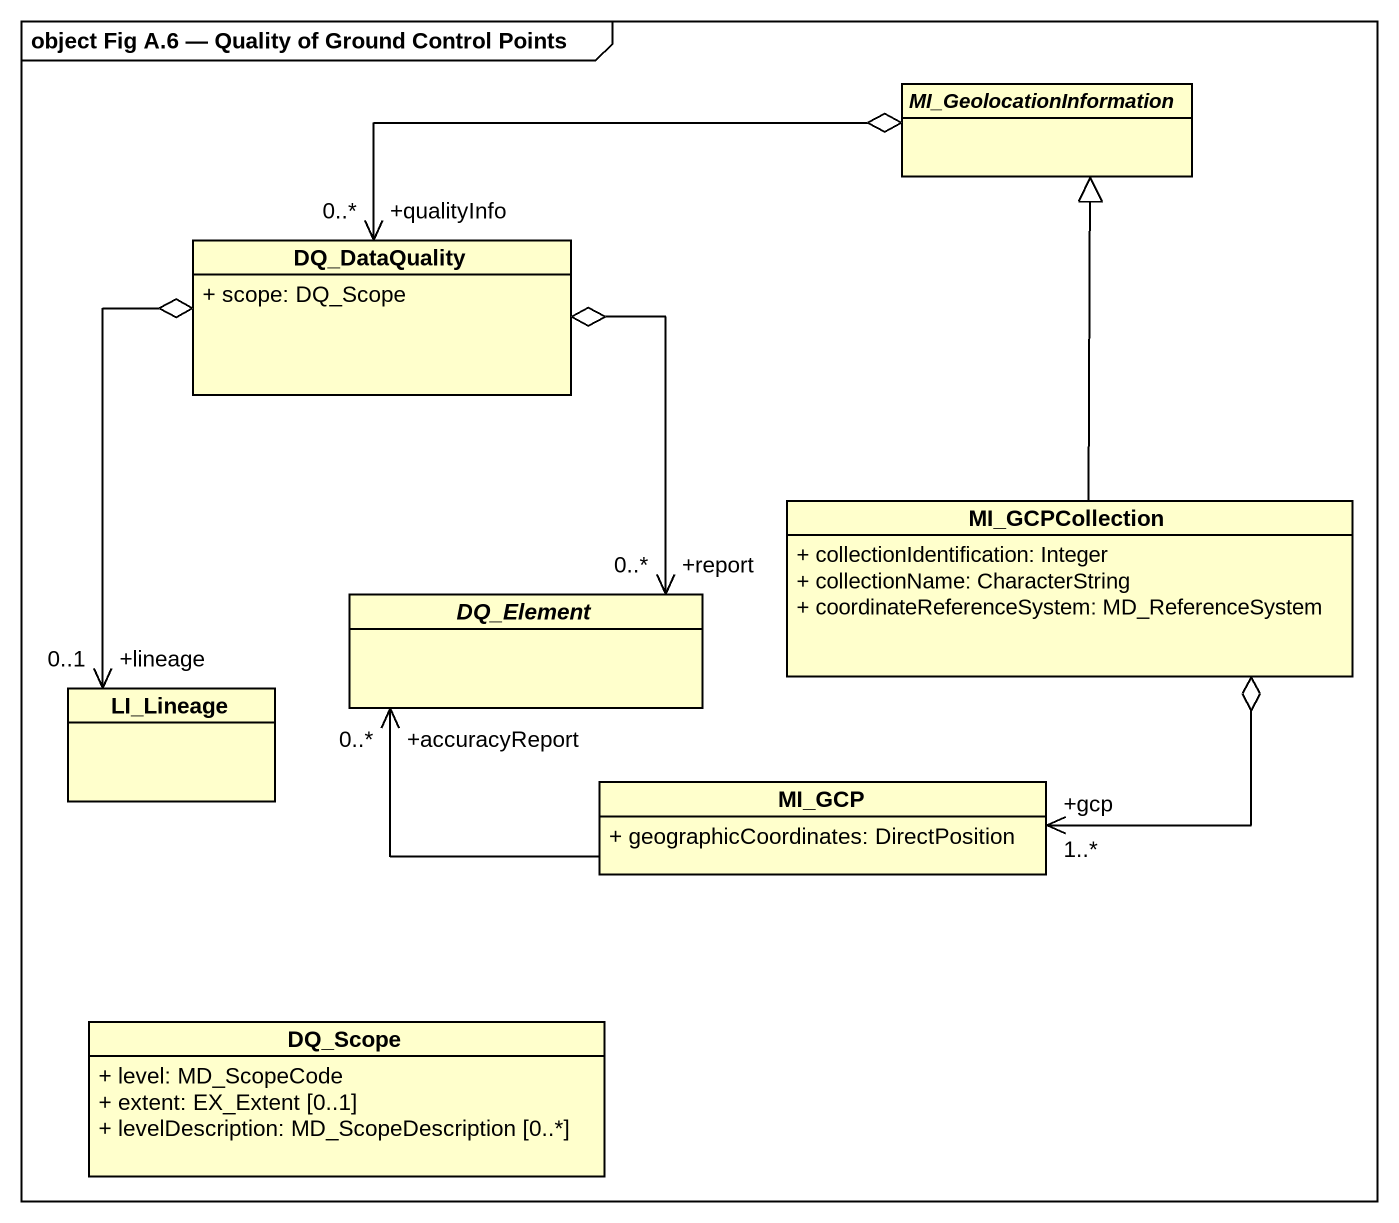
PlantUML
@startuml
mainframe object Fig A.6 — Quality of Ground Control Points
hide circle
hide empty members
skinparam classAttributeIconSize 0
abstract class MI_GeolocationInformation
class DQ_DataQuality {
  + scope: DQ_Scope
}
class MI_GCPCollection {
  + collectionIdentification: Integer
  + collectionName: CharacterString
  + coordinateReferenceSystem: MD_ReferenceSystem
}
abstract class DQ_Element
class LI_Lineage
class MI_GCP {
  + geographicCoordinates: DirectPosition
}
class DQ_Scope {
  + level: MD_ScopeCode
  + extent: EX_Extent [0..1]
  + levelDescription: MD_ScopeDescription [0..*]
}
DQ_DataQuality "+qualityInfo\n0..*" <-right-o MI_GeolocationInformation
MI_GCPCollection -up-|> MI_GeolocationInformation
DQ_Element "+report\n0..*" <-up-o DQ_DataQuality
LI_Lineage "+lineage\n0..1" <-up-o DQ_DataQuality
MI_GCP "+gcp\n1..*" <-up-o MI_GCPCollection
MI_GCP -left-> "+accuracyReport\n0..*" DQ_Element
@enduml
